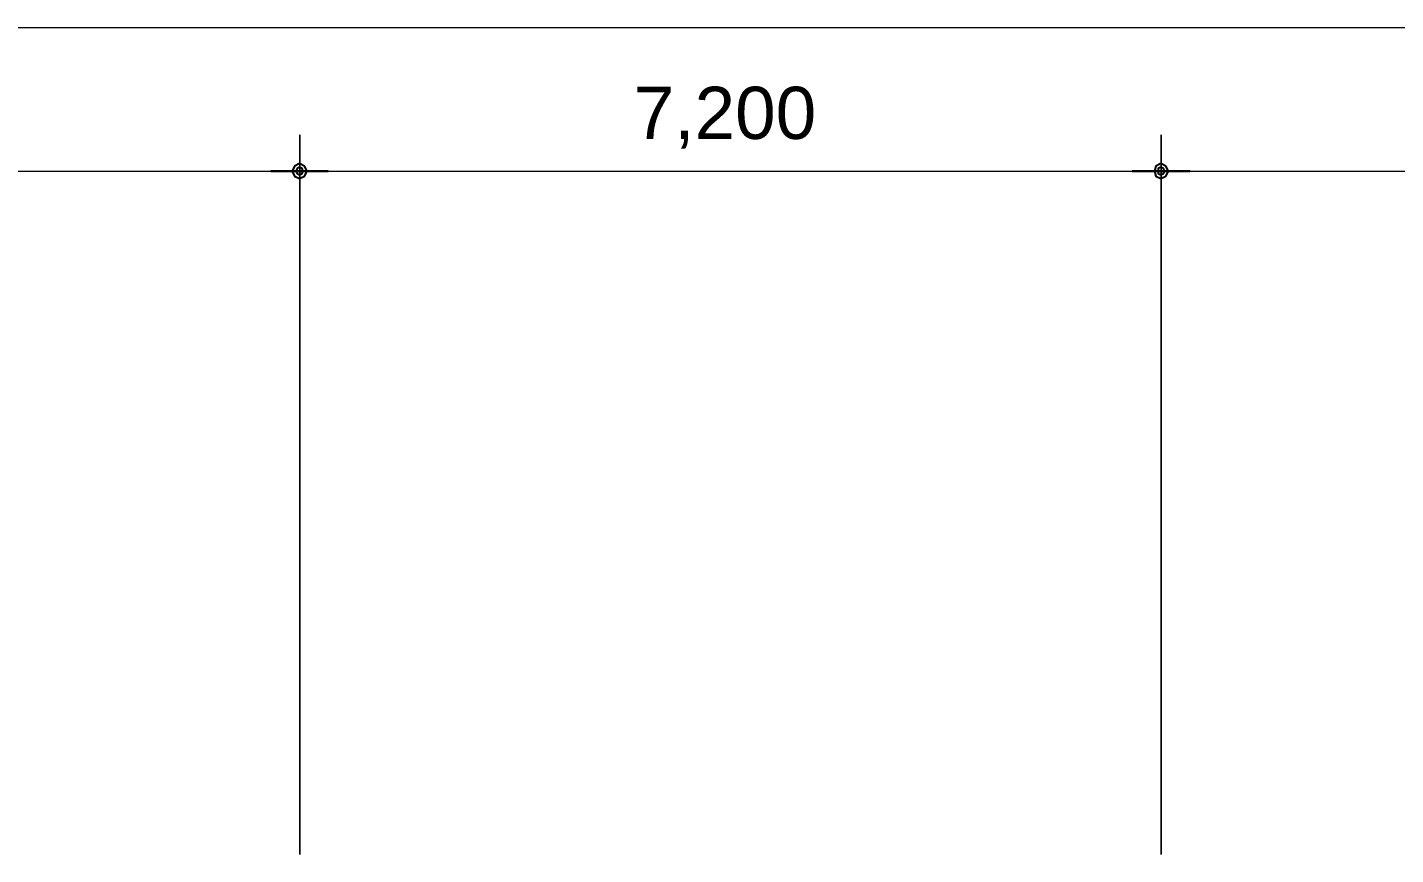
# Model space of a CAD drawing. Header units: millimetres. Extents: x -750 to 104995, y 68 to 66109.
# Drawn here: x 66581 to 78019, y 55913 to 62830 of the extents above; entities that cross this region are included whole.
import ezdxf

# ---------------------------------------------------------------- set-up
doc = ezdxf.new("R2010")
doc.units = ezdxf.units.MM
doc.layers.add('PDF_문자', color=7, linetype='Continuous')
doc.layers.add('PDF_형상', color=7, linetype='Continuous')
doc.styles.add('PDF 굴림', font='Arial.ttf')

msp = doc.modelspace()

# ---------------------------------------------------------------- linework, layer by layer
at = {"layer": 'PDF_형상', "lineweight": 5}
for points in [[(11364, 62830), (90344, 62830)], [(61785, 61629), (68744, 61629)], [(68985, 61629), (75944, 61629)], [(76185, 61629), (83144, 61629)]]:
    msp.add_lwpolyline(points, dxfattribs=at)
for points in [[(68859, 61932), (68859, 55913)], [(76059, 61932), (76059, 55913)]]:
    msp.add_lwpolyline(points, close=True, dxfattribs=at)
at = {"layer": 'PDF_형상', "lineweight": 25}
for points in [[(68794, 61629), (68815, 61587), (68857, 61566), (68898, 61587), (68919, 61629), (68898, 61671), (68857, 61692), (68815, 61671)], [(68919, 61629), (68898, 61671), (68857, 61692), (68815, 61671), (68794, 61629), (68815, 61587), (68857, 61566), (68898, 61587)], [(68825, 61629), (68836, 61608), (68857, 61598), (68877, 61608), (68888, 61629), (68877, 61650), (68857, 61660), (68836, 61650)], [(68888, 61629), (68877, 61650), (68857, 61660), (68836, 61650), (68825, 61629), (68836, 61608), (68857, 61598), (68877, 61608)], [(76119, 61629), (76098, 61671), (76056, 61692), (76015, 61671), (76004, 61629), (76015, 61587), (76056, 61566), (76098, 61587)], [(76004, 61629), (76015, 61587), (76056, 61566), (76098, 61587), (76119, 61629), (76098, 61671), (76056, 61692), (76015, 61671)], [(76088, 61629), (76077, 61650), (76056, 61660), (76035, 61650), (76035, 61629), (76035, 61608), (76056, 61598), (76077, 61608)], [(76035, 61629), (76035, 61608), (76056, 61598), (76077, 61608), (76088, 61629), (76077, 61650), (76056, 61660), (76035, 61650)], [(69097, 61629), (68616, 61629)], [(75816, 61629), (76297, 61629)]]:
    msp.add_lwpolyline(points, close=True, dxfattribs=at)

# ---------------------------------------------------------------- texts
at = {"layer": 'PDF_문자', "insert": (71650, 62075), "char_height": 436.4, "attachment_point": 4, "style": 'PDF 굴림'}
msp.add_mtext('7,200', dxfattribs=at)

doc.saveas('drawing.dxf')
